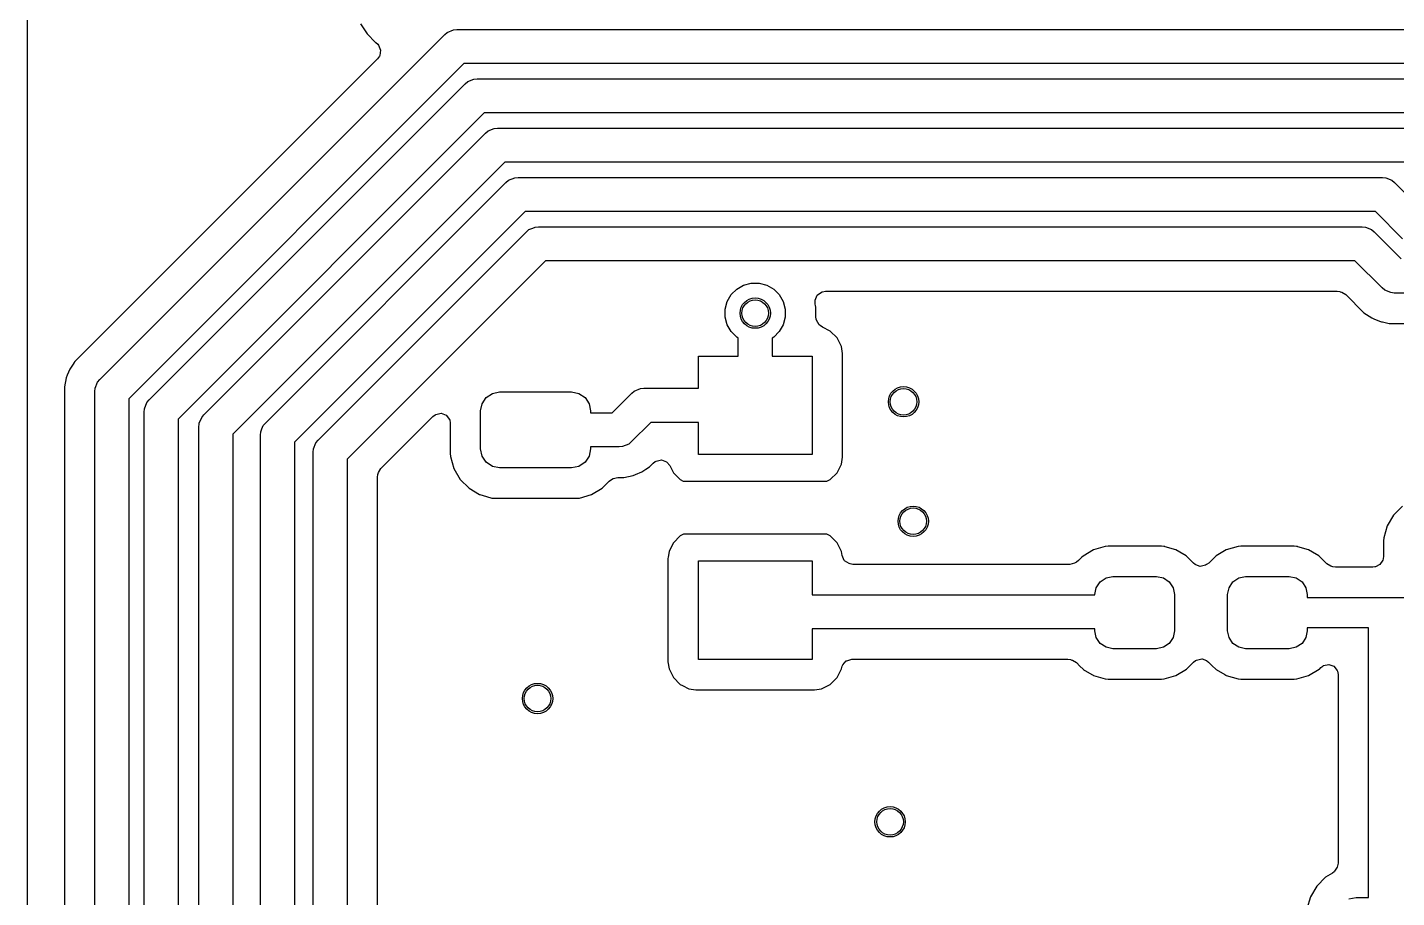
# Model space of a CAD drawing. Header units: inches. Extents: x 0.23 to 2.97, y 0.23 to 2.17.
# Drawn here: x 0.23 to 0.94, y 1.333 to 1.784 of the extents above; entities that cross this region are included whole.
import ezdxf

# ---------------------------------------------------------------- set-up
doc = ezdxf.new("R2010")
doc.units = ezdxf.units.IN
doc.header["$MEASUREMENT"] = 0
doc.layers.add('BLACK', color=250, linetype='CONTINUOUS')

msp = doc.modelspace()

# ---------------------------------------------------------------- linework, layer by layer
at = {"layer": 'BLACK', "linetype": 'CONTINUOUS'}
for p, q in [((0.2297, 0.30574), (0.2297, 2.12274)), ((0.40261, 1.78593), (0.40606, 1.78077)), ((0.26728, 1.6014), (0.44636, 1.78048)), ((0.40606, 1.78077), (0.41045, 1.77638)), ((0.44636, 1.78048), (0.4477, 1.78159)), ((0.4477, 1.78159), (0.45089, 1.78291)), ((0.45089, 1.78291), (0.45262, 1.78308)), ((0.45089, 1.78291), (0.45089, 1.78291)), ((0.45262, 1.78308), (1.33287, 1.78308)), ((0.41045, 1.77638), (0.41053, 1.77633)), ((0.41053, 1.77633), (0.41158, 1.77538)), ((0.41158, 1.77538), (0.41194, 1.77496)), ((0.41194, 1.77496), (0.41305, 1.77239)), ((0.41305, 1.77239), (0.41261, 1.76964)), ((0.45629, 1.76536), (0.2824, 1.59147)), ((0.41145, 1.76787), (0.35204, 1.70846)), ((0.41241, 1.76924), (0.41145, 1.76787)), ((0.4126, 1.76964), (0.41241, 1.76924)), ((0.41261, 1.76964), (0.4126, 1.76964)), ((1.33028, 1.76536), (0.45629, 1.76536)), ((0.45696, 1.75489), (0.4583, 1.756)), ((0.4583, 1.756), (0.46149, 1.75732)), ((0.46149, 1.75732), (0.46149, 1.75732)), ((0.46149, 1.75732), (0.46322, 1.75749)), ((0.46322, 1.75749), (0.98434, 1.75749)), ((0.29287, 1.5908), (0.45696, 1.75489)), ((0.46689, 1.73977), (0.30799, 1.58087)), ((0.98067, 1.73977), (0.46689, 1.73977)), ((0.32128, 1.58302), (0.46756, 1.7293)), ((0.46756, 1.7293), (0.4689, 1.7304)), ((0.4689, 1.7304), (0.4721, 1.73173)), ((0.4721, 1.73173), (0.47382, 1.7319)), ((0.4721, 1.73173), (0.4721, 1.73173)), ((0.47382, 1.7319), (0.97374, 1.7319)), ((0.47749, 1.71418), (0.3364, 1.57309)), ((0.97007, 1.71418), (0.47749, 1.71418)), ((0.35204, 1.70846), (0.33336, 1.68979)), ((0.4795, 1.70481), (0.4827, 1.70614)), ((0.4827, 1.70614), (0.48442, 1.70631)), ((0.48442, 1.70631), (0.93314, 1.70631)), ((0.93314, 1.70631), (0.93487, 1.70614)), ((0.93487, 1.70614), (0.93487, 1.70614)), ((0.93487, 1.70614), (0.93806, 1.70481)), ((0.35328, 1.57883), (0.47816, 1.70371)), ((0.47816, 1.70371), (0.4795, 1.70481)), ((0.4795, 1.70481), (0.4795, 1.70481)), ((0.93806, 1.70481), (0.93941, 1.70371)), ((0.93941, 1.70371), (0.9535, 1.68962)), ((0.33336, 1.68979), (0.25785, 1.61427)), ((0.48809, 1.68859), (0.3684, 1.5689)), ((0.92947, 1.68859), (0.48809, 1.68859)), ((0.94356, 1.6745), (0.92947, 1.68859)), ((0.38058, 1.56994), (0.48876, 1.67812)), ((0.48876, 1.67812), (0.4901, 1.67922)), ((0.4901, 1.67922), (0.49204, 1.68003)), ((0.4901, 1.67922), (0.4901, 1.67922)), ((0.49204, 1.68003), (0.4933, 1.68055)), ((0.4933, 1.68055), (0.49502, 1.68072)), ((0.4933, 1.68055), (0.4933, 1.68055)), ((0.49502, 1.68072), (0.92254, 1.68072)), ((0.92254, 1.68072), (0.92427, 1.68055)), ((0.92427, 1.68055), (0.92427, 1.68055)), ((0.92427, 1.68055), (0.92746, 1.67922)), ((0.92746, 1.67922), (0.92881, 1.67812)), ((0.92881, 1.67812), (0.9429, 1.66403)), ((0.49869, 1.663), (0.3957, 1.56001)), ((0.91887, 1.663), (0.49869, 1.663)), ((0.93296, 1.64891), (0.91887, 1.663)), ((0.59796, 1.64835), (0.60152, 1.65041)), ((0.60152, 1.65041), (0.60549, 1.65147)), ((0.60549, 1.65147), (0.6096, 1.65147)), ((0.6096, 1.65147), (0.61357, 1.65041)), ((0.61357, 1.65041), (0.61713, 1.64835)), ((0.59299, 1.64188), (0.59505, 1.64545)), ((0.59505, 1.64545), (0.59796, 1.64835)), ((0.61713, 1.64835), (0.62004, 1.64545)), ((0.62004, 1.64545), (0.62209, 1.64188)), ((0.63866, 1.64201), (0.63871, 1.64257)), ((0.63873, 1.6406), (0.63866, 1.64201)), ((0.63871, 1.64257), (0.63973, 1.64517)), ((0.63973, 1.64517), (0.642, 1.6468)), ((0.642, 1.6468), (0.64221, 1.64688)), ((0.64221, 1.64688), (0.64241, 1.64695)), ((0.64241, 1.64695), (0.64406, 1.64723)), ((0.64406, 1.64723), (0.90957, 1.64723)), ((0.90957, 1.64723), (0.91097, 1.64703)), ((0.91097, 1.64703), (0.91121, 1.64696)), ((0.91121, 1.64696), (0.91198, 1.64673)), ((0.91198, 1.64673), (0.91409, 1.64548)), ((0.91409, 1.64548), (0.92353, 1.63604)), ((0.93431, 1.64781), (0.93296, 1.64891)), ((0.9375, 1.64649), (0.93431, 1.64781)), ((0.93923, 1.64631), (0.9375, 1.64649)), ((0.9375, 1.64649), (0.9375, 1.64649)), ((1.5759, 1.64631), (0.93923, 1.64631)), ((0.59193, 1.63791), (0.59299, 1.64188)), ((0.59193, 1.6338), (0.59193, 1.63791)), ((0.62209, 1.64188), (0.62316, 1.63791)), ((0.62316, 1.63791), (0.62316, 1.6338)), ((0.6389, 1.63976), (0.63873, 1.6406)), ((0.63906, 1.63896), (0.6389, 1.63976)), ((0.63906, 1.63398), (0.63906, 1.63896)), ((0.63906, 1.63896), (0.63906, 1.63896)), ((0.92353, 1.63604), (0.92756, 1.63335)), ((0.59299, 1.62983), (0.59193, 1.6338)), ((0.59505, 1.62627), (0.59299, 1.62983)), ((0.62209, 1.62983), (0.62004, 1.62627)), ((0.62316, 1.6338), (0.62209, 1.62983)), ((0.63923, 1.63269), (0.63906, 1.63398)), ((0.63937, 1.63217), (0.63923, 1.63269)), ((0.64075, 1.62986), (0.63937, 1.63217)), ((0.64125, 1.62939), (0.64075, 1.62986)), ((0.6424, 1.62858), (0.64125, 1.62939)), ((0.64645, 1.62651), (0.6424, 1.62858)), ((0.92756, 1.63335), (0.929, 1.63275)), ((0.929, 1.63275), (0.93205, 1.63149)), ((0.93205, 1.63149), (0.93214, 1.63148)), ((0.93214, 1.63148), (0.93261, 1.63133)), ((0.93261, 1.63133), (0.93309, 1.63128)), ((0.93309, 1.63128), (0.9367, 1.63057)), ((0.9367, 1.63057), (1.08425, 1.63057)), ((0.59796, 1.62336), (0.59505, 1.62627)), ((0.59869, 1.62294), (0.59796, 1.62336)), ((0.59869, 1.6136), (0.59869, 1.62294)), ((0.61713, 1.62336), (0.6164, 1.62294)), ((0.6164, 1.62294), (0.6164, 1.6136)), ((0.62004, 1.62627), (0.61713, 1.62336)), ((0.64999, 1.62298), (0.64645, 1.62651)), ((0.64645, 1.62651), (0.64645, 1.62651)), ((0.64645, 1.62651), (0.64645, 1.62651)), ((0.64645, 1.62651), (0.64645, 1.62651)), ((0.65017, 1.62262), (0.64999, 1.62298)), ((0.64999, 1.62298), (0.64999, 1.62298)), ((0.64999, 1.62298), (0.64999, 1.62298)), ((0.65225, 1.61853), (0.65017, 1.62262)), ((0.65017, 1.62262), (0.65017, 1.62262)), ((0.65017, 1.62262), (0.65017, 1.62262)), ((0.25719, 1.61361), (0.2567, 1.61312)), ((0.25785, 1.61427), (0.25719, 1.61361)), ((0.25785, 1.61427), (0.25785, 1.61427)), ((0.57802, 1.59687), (0.57802, 1.6136)), ((0.57802, 1.6136), (0.59869, 1.6136)), ((0.6164, 1.6136), (0.63707, 1.6136)), ((0.63707, 1.6136), (0.63707, 1.56242)), ((0.65284, 1.61484), (0.65225, 1.61853)), ((0.65284, 1.56118), (0.65284, 1.61484)), ((0.25172, 1.60681), (0.25039, 1.60359)), ((0.25308, 1.60884), (0.25172, 1.60681)), ((0.25374, 1.60983), (0.25308, 1.60884)), ((0.25388, 1.61003), (0.25374, 1.60983)), ((0.25374, 1.60983), (0.25374, 1.60983)), ((0.25374, 1.60983), (0.25374, 1.60983)), ((0.25442, 1.61084), (0.25388, 1.61003)), ((0.25388, 1.61003), (0.25388, 1.61003)), ((0.2567, 1.61312), (0.25442, 1.61084)), ((0.24986, 1.60232), (0.24892, 1.59757)), ((0.25039, 1.60359), (0.24986, 1.60232)), ((0.25039, 1.60359), (0.25039, 1.60359)), ((0.2649, 1.59698), (0.26618, 1.60006)), ((0.26618, 1.60006), (0.26728, 1.6014)), ((0.24892, 1.59757), (0.24892, 0.74689)), ((0.26469, 1.59514), (0.26486, 1.59687)), ((0.26469, 0.74932), (0.26469, 1.59514)), ((0.26486, 1.59687), (0.2649, 1.59698)), ((0.46788, 1.59206), (0.47108, 1.5942)), ((0.47108, 1.5942), (0.47484, 1.59494)), ((0.47484, 1.59494), (0.51224, 1.59494)), ((0.51224, 1.59494), (0.51601, 1.5942)), ((0.51601, 1.5942), (0.5192, 1.59206)), ((0.53328, 1.58412), (0.54343, 1.59427)), ((0.54343, 1.59427), (0.54477, 1.59537)), ((0.54477, 1.59537), (0.54796, 1.5967)), ((0.54477, 1.59537), (0.54477, 1.59537)), ((0.54796, 1.5967), (0.54969, 1.59687)), ((0.54969, 1.59687), (0.57802, 1.59687)), ((0.2824, 1.59147), (0.2824, 0.75299)), ((0.29028, 1.58454), (0.29045, 1.58627)), ((0.29045, 1.58628), (0.29177, 1.58946)), ((0.29045, 1.58627), (0.29045, 1.58628)), ((0.29177, 1.58946), (0.29287, 1.5908)), ((0.465, 1.5851), (0.46575, 1.58887)), ((0.465, 1.56542), (0.465, 1.5851)), ((0.46575, 1.58887), (0.46788, 1.59206)), ((0.5192, 1.59206), (0.52134, 1.58887)), ((0.52134, 1.58887), (0.52209, 1.5851)), ((0.52209, 1.5851), (0.52209, 1.58412)), ((0.29028, 1.04297), (0.29028, 1.58454)), ((0.30799, 1.58087), (0.30799, 1.04664)), ((0.31869, 1.57676), (0.31886, 1.57849)), ((0.31886, 1.57849), (0.31894, 1.57869)), ((0.31894, 1.57869), (0.32018, 1.58168)), ((0.32018, 1.58168), (0.32128, 1.58302)), ((0.35218, 1.57749), (0.35328, 1.57883)), ((0.41322, 1.55523), (0.44026, 1.58227)), ((0.44026, 1.58227), (0.44139, 1.58311)), ((0.44139, 1.58311), (0.44179, 1.58333)), ((0.44179, 1.58333), (0.44452, 1.58393)), ((0.44452, 1.58393), (0.44714, 1.58295)), ((0.44714, 1.58295), (0.44881, 1.58071)), ((0.44881, 1.58071), (0.44892, 1.58042)), ((0.44892, 1.58042), (0.44923, 1.57869)), ((0.44923, 1.57869), (0.44923, 1.56283)), ((0.52209, 1.58412), (0.53328, 1.58412)), ((0.55336, 1.57915), (0.54321, 1.569)), ((0.57802, 1.57915), (0.55336, 1.57915)), ((0.57802, 1.56242), (0.57802, 1.57915)), ((0.31869, 1.05086), (0.31869, 1.57676)), ((0.3364, 1.57309), (0.3364, 1.05453)), ((0.35069, 1.57257), (0.35086, 1.5743)), ((0.35069, 1.23559), (0.35069, 1.57257)), ((0.35086, 1.5743), (0.35147, 1.57579)), ((0.35147, 1.57579), (0.35218, 1.57749)), ((0.3684, 1.5689), (0.3684, 1.23286)), ((0.37798, 1.56368), (0.37815, 1.56541)), ((0.37815, 1.56541), (0.37816, 1.56542)), ((0.37816, 1.56542), (0.37948, 1.5686)), ((0.37948, 1.5686), (0.38058, 1.56994)), ((0.46575, 1.56165), (0.465, 1.56542)), ((0.52209, 1.56542), (0.52134, 1.56165)), ((0.53694, 1.5664), (0.52209, 1.5664)), ((0.52209, 1.5664), (0.52209, 1.56542)), ((0.53867, 1.56657), (0.53694, 1.5664)), ((0.54187, 1.56789), (0.53867, 1.56657)), ((0.53867, 1.56657), (0.53867, 1.56657)), ((0.54321, 1.569), (0.54187, 1.56789)), ((0.37798, 1.24316), (0.37798, 1.56368)), ((0.3957, 1.56001), (0.3957, 1.24316)), ((0.44923, 1.56283), (0.44933, 1.56157)), ((0.44933, 1.56157), (0.44934, 1.56145)), ((0.44934, 1.56145), (0.44935, 1.56138)), ((0.44935, 1.56138), (0.45115, 1.55517)), ((0.46788, 1.55846), (0.46575, 1.56165)), ((0.47108, 1.55632), (0.46788, 1.55846)), ((0.5192, 1.55846), (0.51601, 1.55632)), ((0.52134, 1.56165), (0.5192, 1.55846)), ((0.55264, 1.55613), (0.55452, 1.55801)), ((0.55452, 1.55801), (0.55565, 1.55885)), ((0.55565, 1.55885), (0.55614, 1.55912)), ((0.55614, 1.55912), (0.55887, 1.55971)), ((0.55887, 1.55971), (0.56149, 1.55874)), ((0.56149, 1.55874), (0.56149, 1.55874)), ((0.56149, 1.55874), (0.56171, 1.55857)), ((0.56171, 1.55857), (0.56316, 1.55685)), ((0.56316, 1.55685), (0.5651, 1.55303)), ((0.63707, 1.56242), (0.57802, 1.56242)), ((0.64999, 1.55303), (0.65225, 1.55748)), ((0.65225, 1.55748), (0.65284, 1.56118)), ((0.41147, 1.55071), (0.41167, 1.55211)), ((0.41147, 1.25601), (0.41147, 1.55071)), ((0.41167, 1.55211), (0.41197, 1.55312)), ((0.41197, 1.55312), (0.41322, 1.55523)), ((0.45115, 1.55517), (0.45445, 1.5496)), ((0.45445, 1.5496), (0.45445, 1.5496)), ((0.45445, 1.5496), (0.45445, 1.5496)), ((0.45445, 1.5496), (0.45445, 1.5496)), ((0.45445, 1.5496), (0.45902, 1.54502)), ((0.47484, 1.55557), (0.47108, 1.55632)), ((0.51224, 1.55557), (0.47484, 1.55557)), ((0.51601, 1.55632), (0.51224, 1.55557)), ((0.53172, 1.54868), (0.53285, 1.54952)), ((0.53285, 1.54952), (0.53378, 1.55003)), ((0.53378, 1.55003), (0.53615, 1.55063)), ((0.53615, 1.55063), (0.53937, 1.55063)), ((0.53937, 1.55063), (0.54175, 1.55111)), ((0.53937, 1.55063), (0.53937, 1.55063)), ((0.54175, 1.55111), (0.54413, 1.55158)), ((0.54413, 1.55158), (0.54546, 1.55213)), ((0.54546, 1.55213), (0.54861, 1.55344)), ((0.54861, 1.55344), (0.55075, 1.55487)), ((0.55075, 1.55487), (0.55264, 1.55613)), ((0.5651, 1.55303), (0.56863, 1.5495)), ((0.64645, 1.5495), (0.64999, 1.55303)), ((0.45902, 1.54502), (0.45902, 1.54502)), ((0.45902, 1.54502), (0.45902, 1.54502)), ((0.45902, 1.54502), (0.45902, 1.54502)), ((0.45902, 1.54502), (0.46448, 1.54179)), ((0.5225, 1.54173), (0.52807, 1.54502)), ((0.52807, 1.54502), (0.52969, 1.54665)), ((0.52969, 1.54665), (0.53029, 1.54724)), ((0.53029, 1.54724), (0.53172, 1.54868)), ((0.56863, 1.5495), (0.56863, 1.5495)), ((0.56863, 1.5495), (0.56863, 1.5495)), ((0.56863, 1.5495), (0.57015, 1.54873)), ((0.57015, 1.54873), (0.57015, 1.54873)), ((0.57015, 1.54873), (0.57015, 1.54873)), ((0.57015, 1.54873), (0.57033, 1.54864)), ((0.57033, 1.54864), (0.64476, 1.54864)), ((0.64476, 1.54864), (0.64645, 1.5495)), ((0.46448, 1.54179), (0.46458, 1.54173)), ((0.46458, 1.54173), (0.46463, 1.54172)), ((0.46463, 1.54172), (0.46799, 1.54074)), ((0.46799, 1.54074), (0.4708, 1.53992)), ((0.4708, 1.53992), (0.47226, 1.53981)), ((0.47226, 1.53981), (0.47226, 1.53981)), ((0.47226, 1.53981), (0.51483, 1.53981)), ((0.51483, 1.53981), (0.51628, 1.53992)), ((0.51483, 1.53981), (0.51483, 1.53981)), ((0.51628, 1.53992), (0.5225, 1.54173)), ((0.94348, 1.53564), (0.9389, 1.53107)), ((0.9389, 1.53107), (0.93561, 1.5255)), ((0.9389, 1.53107), (0.9389, 1.53107)), ((0.9389, 1.53107), (0.9389, 1.53107)), ((0.9389, 1.53107), (0.9389, 1.53107)), ((0.93561, 1.5255), (0.9338, 1.51928)), ((0.5651, 1.51668), (0.56323, 1.51301)), ((0.56863, 1.52021), (0.5651, 1.51668)), ((0.57033, 1.52108), (0.56863, 1.52021)), ((0.64476, 1.52108), (0.57033, 1.52108)), ((0.64645, 1.52021), (0.64476, 1.52108)), ((0.64999, 1.51668), (0.64645, 1.52021)), ((0.64645, 1.52021), (0.64645, 1.52021)), ((0.6509, 1.51489), (0.64999, 1.51668)), ((0.65225, 1.51223), (0.6509, 1.51489)), ((0.78927, 1.51478), (0.78318, 1.51301)), ((0.7907, 1.51489), (0.78927, 1.51478)), ((0.81841, 1.51489), (0.7907, 1.51489)), ((0.81964, 1.5148), (0.81841, 1.51489)), ((0.81841, 1.51489), (0.81841, 1.51489)), ((0.81979, 1.51479), (0.81964, 1.5148)), ((0.8198, 1.51479), (0.81979, 1.51479)), ((0.81986, 1.51477), (0.8198, 1.51479)), ((0.82011, 1.51472), (0.81986, 1.51477)), ((0.82026, 1.51466), (0.82011, 1.51472)), ((0.82592, 1.51301), (0.82026, 1.51466)), ((0.85817, 1.51478), (0.85208, 1.51301)), ((0.85959, 1.51489), (0.85817, 1.51478)), ((0.8873, 1.51489), (0.85959, 1.51489)), ((0.88853, 1.5148), (0.8873, 1.51489)), ((0.8873, 1.51489), (0.8873, 1.51489)), ((0.88869, 1.51479), (0.88853, 1.5148)), ((0.8887, 1.51479), (0.88869, 1.51479)), ((0.88876, 1.51477), (0.8887, 1.51479)), ((0.88901, 1.51472), (0.88876, 1.51477)), ((0.88916, 1.51466), (0.88901, 1.51472)), ((0.89482, 1.51301), (0.88916, 1.51466)), ((0.93379, 1.51909), (0.93369, 1.51783)), ((0.93369, 1.51783), (0.93369, 1.50974)), ((0.9338, 1.51928), (0.93379, 1.51921)), ((0.93379, 1.51921), (0.93379, 1.51909)), ((0.56235, 1.50919), (0.56225, 1.50854)), ((0.56225, 1.50854), (0.56225, 1.50854)), ((0.56225, 1.50854), (0.56225, 1.45488)), ((0.56283, 1.51223), (0.56235, 1.50919)), ((0.56235, 1.50919), (0.56235, 1.50919)), ((0.56323, 1.51301), (0.56283, 1.51223)), ((0.56323, 1.51301), (0.56323, 1.51301)), ((0.57802, 1.45612), (0.57802, 1.5073)), ((0.57802, 1.5073), (0.63707, 1.5073)), ((0.63707, 1.5073), (0.63707, 1.48972)), ((0.6526, 1.51004), (0.65225, 1.51223)), ((0.65375, 1.50757), (0.6526, 1.51004)), ((0.65392, 1.50737), (0.65375, 1.50757)), ((0.65627, 1.50586), (0.65392, 1.50737)), ((0.77538, 1.50744), (0.77425, 1.5066)), ((0.77696, 1.50903), (0.77538, 1.50744)), ((0.77771, 1.50978), (0.77696, 1.50903)), ((0.77696, 1.50903), (0.77696, 1.50903)), ((0.78318, 1.51301), (0.77771, 1.50978)), ((0.77771, 1.50978), (0.77771, 1.50978)), ((0.82796, 1.51181), (0.82592, 1.51301)), ((0.83124, 1.50987), (0.82796, 1.51181)), ((0.83136, 1.5098), (0.83124, 1.50987)), ((0.83124, 1.50987), (0.83124, 1.50987)), ((0.83138, 1.50979), (0.83136, 1.5098)), ((0.83139, 1.50978), (0.83138, 1.50979)), ((0.83512, 1.50605), (0.83139, 1.50978)), ((0.83139, 1.50978), (0.83139, 1.50978)), ((0.83139, 1.50978), (0.83139, 1.50978)), ((0.84661, 1.50978), (0.84301, 1.50618)), ((0.84672, 1.50986), (0.84661, 1.50978)), ((0.84676, 1.50987), (0.84672, 1.50986)), ((0.85031, 1.51197), (0.84676, 1.50987)), ((0.85208, 1.51301), (0.85031, 1.51197)), ((0.85031, 1.51197), (0.85031, 1.51197)), ((0.89685, 1.51181), (0.89482, 1.51301)), ((0.90013, 1.50987), (0.89685, 1.51181)), ((0.90014, 1.50987), (0.90013, 1.50987)), ((0.90026, 1.5098), (0.90014, 1.50987)), ((0.90028, 1.50979), (0.90026, 1.5098)), ((0.90029, 1.50978), (0.90028, 1.50979)), ((0.90425, 1.50582), (0.90029, 1.50978)), ((0.90029, 1.50978), (0.90029, 1.50978)), ((0.90029, 1.50978), (0.90029, 1.50978)), ((0.93331, 1.50774), (0.9318, 1.50539)), ((0.93349, 1.50834), (0.93331, 1.50774)), ((0.93369, 1.50974), (0.93349, 1.50834)), ((0.65687, 1.50569), (0.65627, 1.50586)), ((0.65827, 1.50548), (0.65687, 1.50569)), ((0.77094, 1.50548), (0.65827, 1.50548)), ((0.77332, 1.50609), (0.77094, 1.50548)), ((0.77425, 1.5066), (0.77332, 1.50609)), ((0.83594, 1.50539), (0.83512, 1.50605)), ((0.8362, 1.50522), (0.83594, 1.50539)), ((0.83853, 1.50445), (0.8362, 1.50522)), ((0.8386, 1.50444), (0.83853, 1.50445)), ((0.84133, 1.50503), (0.8386, 1.50444)), ((0.84188, 1.50533), (0.84133, 1.50503)), ((0.84301, 1.50618), (0.84188, 1.50533)), ((0.90636, 1.50456), (0.90425, 1.50582)), ((0.90737, 1.50427), (0.90636, 1.50456)), ((0.90877, 1.50407), (0.90737, 1.50427)), ((0.92819, 1.50407), (0.90877, 1.50407)), ((0.92925, 1.50418), (0.92819, 1.50407)), ((0.92955, 1.50425), (0.92925, 1.50418)), ((0.93175, 1.50534), (0.92955, 1.50425)), ((0.9318, 1.50539), (0.93175, 1.50534)), ((0.9318, 1.50539), (0.9318, 1.50539)), ((0.78388, 1.48978), (0.78459, 1.49335)), ((0.78459, 1.49335), (0.78662, 1.49639)), ((0.78662, 1.49639), (0.78965, 1.49841)), ((0.78965, 1.49841), (0.79323, 1.49913)), ((0.79323, 1.49913), (0.81587, 1.49913)), ((0.81587, 1.49913), (0.81945, 1.49841)), ((0.81945, 1.49841), (0.82248, 1.49639)), ((0.82248, 1.49639), (0.82451, 1.49335)), ((0.82451, 1.49335), (0.82522, 1.48978)), ((0.85278, 1.48978), (0.85349, 1.49335)), ((0.85349, 1.49335), (0.85552, 1.49639)), ((0.85552, 1.49639), (0.85855, 1.49841)), ((0.85855, 1.49841), (0.86213, 1.49913)), ((0.86213, 1.49913), (0.88477, 1.49913)), ((0.88477, 1.49913), (0.88835, 1.49841)), ((0.88835, 1.49841), (0.89138, 1.49639)), ((0.89138, 1.49639), (0.89341, 1.49335)), ((0.89341, 1.49335), (0.89412, 1.48978)), ((0.63707, 1.48972), (0.78388, 1.48972)), ((0.78388, 1.48972), (0.78388, 1.48978)), ((0.82522, 1.48978), (0.82522, 1.47107)), ((0.85278, 1.47107), (0.85278, 1.48978)), ((0.89412, 1.48978), (0.89412, 1.4883)), ((0.89412, 1.4883), (0.937, 1.4883)), ((0.937, 1.4883), (0.94976, 1.4883)), ((0.78388, 1.472), (0.63707, 1.472)), ((0.63707, 1.472), (0.63707, 1.45612)), ((0.78388, 1.47107), (0.78388, 1.472)), ((0.92583, 1.47255), (0.89412, 1.47255)), ((0.89412, 1.47255), (0.89412, 1.47107)), ((0.92583, 1.33257), (0.92583, 1.47255)), ((0.78459, 1.4675), (0.78388, 1.47107)), ((0.78662, 1.46446), (0.78459, 1.4675)), ((0.78965, 1.46244), (0.78662, 1.46446)), ((0.82248, 1.46446), (0.81945, 1.46244)), ((0.82451, 1.4675), (0.82248, 1.46446)), ((0.82522, 1.47107), (0.82451, 1.4675)), ((0.85349, 1.4675), (0.85278, 1.47107)), ((0.85552, 1.46446), (0.85349, 1.4675)), ((0.85855, 1.46244), (0.85552, 1.46446)), ((0.89138, 1.46446), (0.88835, 1.46244)), ((0.89341, 1.4675), (0.89138, 1.46446)), ((0.89412, 1.47107), (0.89341, 1.4675)), ((0.79323, 1.46172), (0.78965, 1.46244)), ((0.81587, 1.46172), (0.79323, 1.46172)), ((0.81945, 1.46244), (0.81587, 1.46172)), ((0.86213, 1.46172), (0.85855, 1.46244)), ((0.88477, 1.46172), (0.86213, 1.46172)), ((0.88835, 1.46244), (0.88477, 1.46172)), ((0.56225, 1.45488), (0.56283, 1.45118)), ((0.56283, 1.45118), (0.5651, 1.44673)), ((0.63707, 1.45612), (0.57802, 1.45612)), ((0.64999, 1.44673), (0.65225, 1.45118)), ((0.65225, 1.45118), (0.65228, 1.45134)), ((0.65228, 1.45134), (0.6527, 1.45269)), ((0.6527, 1.45269), (0.65296, 1.45326)), ((0.65296, 1.45326), (0.65482, 1.45534)), ((0.65482, 1.45534), (0.65502, 1.45546)), ((0.65502, 1.45546), (0.65505, 1.45548)), ((0.65505, 1.45548), (0.65767, 1.45623)), ((0.65767, 1.45623), (0.76978, 1.45623)), ((0.76978, 1.45623), (0.77118, 1.45603)), ((0.77118, 1.45603), (0.77191, 1.45582)), ((0.77191, 1.45582), (0.77219, 1.45573)), ((0.77219, 1.45573), (0.7743, 1.45448)), ((0.7743, 1.45448), (0.77606, 1.45273)), ((0.77606, 1.45273), (0.77772, 1.45106)), ((0.77772, 1.45106), (0.77774, 1.45105)), ((0.77774, 1.45105), (0.77786, 1.45098)), ((0.77786, 1.45098), (0.78236, 1.44832)), ((0.82592, 1.44784), (0.83139, 1.45107)), ((0.83139, 1.45107), (0.83319, 1.45287)), ((0.83319, 1.45287), (0.83499, 1.45467)), ((0.83499, 1.45467), (0.83612, 1.45552)), ((0.83612, 1.45552), (0.83667, 1.45582)), ((0.83667, 1.45582), (0.8394, 1.45641)), ((0.8394, 1.45641), (0.83947, 1.45641)), ((0.83947, 1.45641), (0.8418, 1.45563)), ((0.8418, 1.45563), (0.84206, 1.45546)), ((0.84206, 1.45546), (0.84288, 1.4548)), ((0.84288, 1.4548), (0.84481, 1.45287)), ((0.84481, 1.45287), (0.84662, 1.45106)), ((0.84662, 1.45106), (0.84664, 1.45105)), ((0.84664, 1.45105), (0.84676, 1.45098)), ((0.84676, 1.45098), (0.85126, 1.44832)), ((0.89482, 1.44784), (0.90029, 1.45107)), ((0.90029, 1.45107), (0.9004, 1.45118)), ((0.9004, 1.45118), (0.90056, 1.45134)), ((0.9004, 1.45118), (0.9004, 1.45118)), ((0.9004, 1.45118), (0.9004, 1.45118)), ((0.90056, 1.45134), (0.90109, 1.45188)), ((0.90109, 1.45188), (0.90222, 1.45273)), ((0.90222, 1.45273), (0.90262, 1.45294)), ((0.90262, 1.45294), (0.90535, 1.45354)), ((0.90535, 1.45354), (0.90797, 1.45256)), ((0.90797, 1.45256), (0.90965, 1.45032)), ((0.90965, 1.45032), (0.90975, 1.45003)), ((0.90975, 1.45003), (0.91007, 1.4483)), ((0.5651, 1.44673), (0.56863, 1.4432)), ((0.56863, 1.4432), (0.56863, 1.4432)), ((0.56863, 1.4432), (0.56863, 1.4432)), ((0.56863, 1.4432), (0.56986, 1.44258)), ((0.642, 1.44094), (0.64645, 1.4432)), ((0.64645, 1.4432), (0.64999, 1.44673)), ((0.78236, 1.44832), (0.78294, 1.44798)), ((0.78294, 1.44798), (0.78318, 1.44784)), ((0.78318, 1.44784), (0.78927, 1.44607)), ((0.78927, 1.44607), (0.7907, 1.44596)), ((0.7907, 1.44596), (0.81841, 1.44596)), ((0.81841, 1.44596), (0.81983, 1.44607)), ((0.81983, 1.44607), (0.82592, 1.44784)), ((0.85126, 1.44832), (0.85184, 1.44798)), ((0.85184, 1.44798), (0.85208, 1.44784)), ((0.85208, 1.44784), (0.85817, 1.44607)), ((0.85817, 1.44607), (0.85959, 1.44596)), ((0.85959, 1.44596), (0.8873, 1.44596)), ((0.8873, 1.44596), (0.88873, 1.44607)), ((0.88873, 1.44607), (0.89482, 1.44784)), ((0.91007, 1.4483), (0.91007, 1.35049)), ((0.56986, 1.44258), (0.56986, 1.44258)), ((0.56986, 1.44258), (0.56986, 1.44258)), ((0.56986, 1.44258), (0.57308, 1.44094)), ((0.57308, 1.44094), (0.57677, 1.44035)), ((0.57677, 1.44035), (0.63831, 1.44035)), ((0.63831, 1.44035), (0.642, 1.44094)), ((0.90713, 1.34521), (0.90361, 1.34313)), ((0.90805, 1.34591), (0.90713, 1.34521)), ((0.90833, 1.34618), (0.90805, 1.34591)), ((0.90965, 1.34836), (0.90833, 1.34618)), ((0.90987, 1.34909), (0.90965, 1.34836)), ((0.91007, 1.35049), (0.90987, 1.34909)), ((0.89904, 1.33855), (0.89574, 1.33298)), ((0.90361, 1.34313), (0.89904, 1.33855)), ((0.89904, 1.33855), (0.89904, 1.33855)), ((0.89904, 1.33855), (0.89904, 1.33855)), ((0.89904, 1.33855), (0.89904, 1.33855)), ((0.90361, 1.34313), (0.90361, 1.34313)), ((0.90361, 1.34313), (0.90361, 1.34313)), ((0.89574, 1.33298), (0.89394, 1.32677)), ((0.91567, 1.33183), (0.91943, 1.33257)), ((0.91943, 1.33257), (0.92583, 1.33257))]:
    msp.add_line(p, q, dxfattribs=at)
at = {"layer": 'BLACK'}
for centre in [(0.60754, 1.63586), (0.68454, 1.58986), (0.68954, 1.52786), (0.49454, 1.43586), (0.67754, 1.37186)]:
    msp.add_circle(centre, 0.00787, dxfattribs=at)
at = {"layer": 'WHITE'}
for centre in [(0.60754, 1.63586), (0.68454, 1.58986), (0.68954, 1.52786), (0.49454, 1.43586), (0.67754, 1.37186)]:
    msp.add_circle(centre, 0.00689, dxfattribs=at)

doc.saveas('drawing.dxf')
